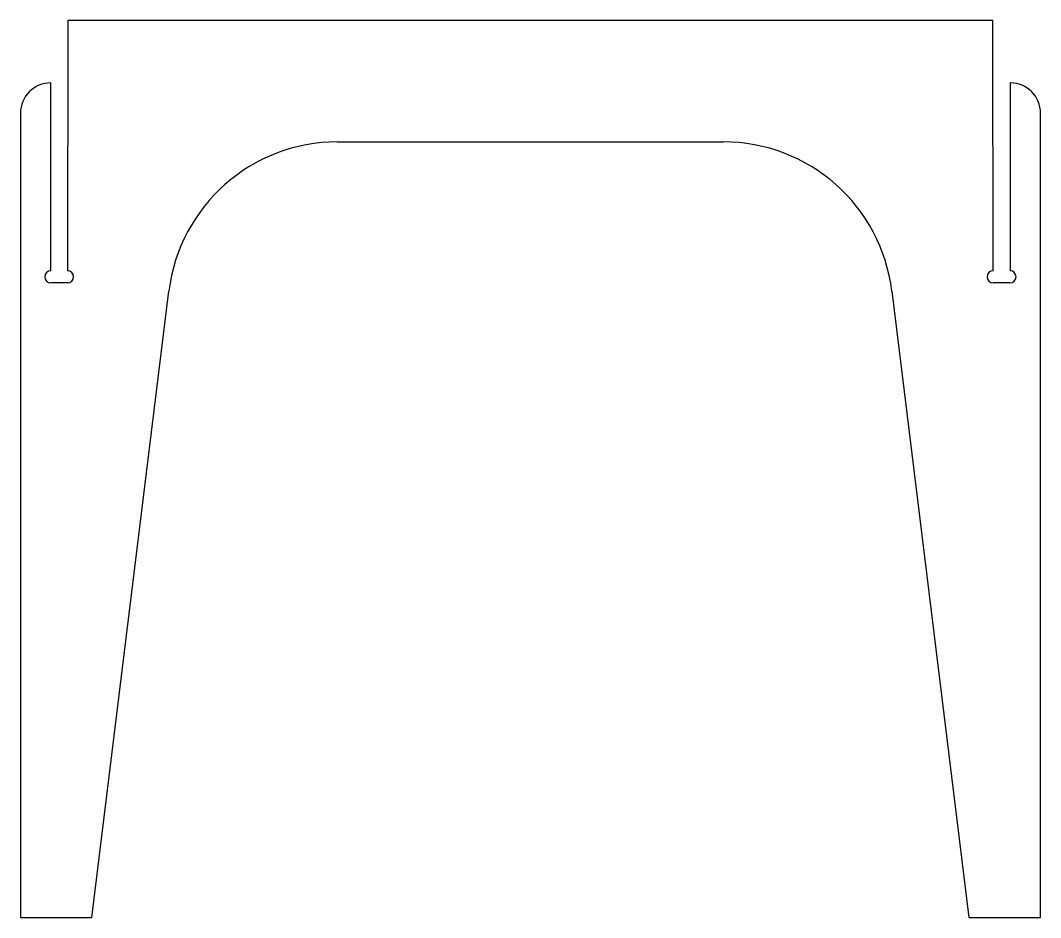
# Model space of a CAD drawing. Extents: x -9.3 to 11.7, y -11.6 to 6.9.
import ezdxf

# ---------------------------------------------------------------- set-up
doc = ezdxf.new("R2010")
doc.units = 0

msp = doc.modelspace()

# ---------------------------------------------------------------- linework, layer by layer
for p, q in [((-8.305185, 6.921321), (-8.309954, 1.766563)), ((10.739815, 6.921321), (-8.305185, 6.921321)), ((10.744584, 1.766563), (10.739815, 6.921321)), ((-8.655185, 1.766563), (-8.655185, 5.634474)), ((11.094815, 5.634474), (11.090119, 1.766563)), ((-9.280185, 5.009474), (-9.280185, -11.550666)), ((11.719815, -11.550666), (11.719815, 5.009474)), ((-2.749846, 4.421321), (5.184476, 4.421321)), ((-8.310185, 1.516563), (-8.655185, 1.516563)), ((11.089815, 1.516563), (10.744815, 1.516563)), ((-7.807498, -11.550666), (-6.223757, 1.347863)), ((8.658388, 1.347863), (10.242128, -11.550666)), ((-9.280185, -11.550666), (-7.807498, -11.550666)), ((10.242128, -11.550666), (11.719815, -11.550666))]:
    msp.add_line(p, q)
for centre, radius, start, end in [((-8.655185, 5.009474), 0.625, 90, 180), ((11.094815, 5.009474), 0.625, 0, 90), ((-2.749846, 0.921321), 3.5, 90, 173), ((5.184476, 0.921321), 3.5, 7, 90), ((-8.655185, 1.641563), 0.125, 90, 180), ((-8.310185, 1.641563), 0.125, -0.053005, 89.89399), ((10.744815, 1.641563), 0.125, 90.10601, -179.946995), ((11.089815, 1.641563), 0.125, -0.069569, 89.860862), ((-8.655185, 1.641563), 0.125, 180, -90), ((-8.310185, 1.641563), 0.125, -90, -0.053005), ((10.744815, 1.641563), 0.125, -179.946995, -90), ((11.089815, 1.641563), 0.125, -90, -0.069569)]:
    msp.add_arc(centre, radius, start, end)

doc.saveas('drawing.dxf')
